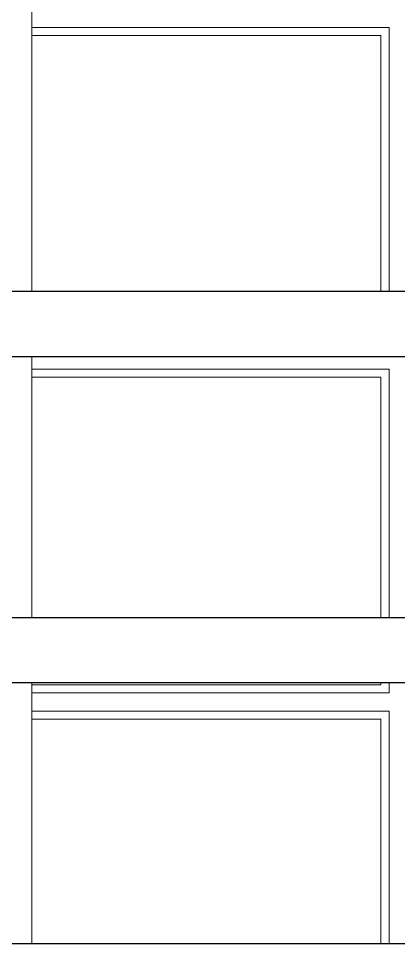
# Model space of a CAD drawing. Header units: inches. Extents: x -10117506 to -5032697, y -6529230 to -3254494.
# Drawn here: x -5047738.79 to -5047727.13, y -3261609.21 to -3261580.85 of the extents above; entities that cross this region are included whole.
import ezdxf

# ---------------------------------------------------------------- set-up
doc = ezdxf.new("R2010")
doc.units = ezdxf.units.IN
doc.header["$LTSCALE"] = 2
doc.header["$MEASUREMENT"] = 0
doc.layers.get('0').update_dxf_attribs({"linetype": 'CONTINUOUS'})
doc.layers.add('window', color=4, linetype='CONTINUOUS', lineweight=13)

msp = doc.modelspace()

# ---------------------------------------------------------------- linework, layer by layer
at = {"ltscale": 0.5}
for p, q in [((-5047949.053, -3261589.209), (-5047524.375, -3261589.209)), ((-5047927.133, -3261591.209), (-5047524.375, -3261591.209)), ((-5047927.133, -3261599.209), (-5047524.375, -3261599.209)), ((-5047927.133, -3261601.209), (-5047524.375, -3261601.209)), ((-5047927.133, -3261609.209), (-5047524.375, -3261609.209))]:
    msp.add_line(p, q, dxfattribs=at)
at = {"layer": 'window'}
for p, q in [((-5047738.377, -3261589.209), (-5047738.377, -3261549.942)), ((-5047727.421, -3261581.128), (-5047738.377, -3261581.128)), ((-5047727.673, -3261581.373), (-5047738.377, -3261581.373)), ((-5047727.673, -3261581.373), (-5047727.673, -3261589.209)), ((-5047727.421, -3261589.209), (-5047727.421, -3261581.128)), ((-5047738.377, -3261599.209), (-5047738.377, -3261591.209)), ((-5047727.421, -3261591.605), (-5047738.377, -3261591.605)), ((-5047727.673, -3261591.85), (-5047738.377, -3261591.85)), ((-5047727.673, -3261591.85), (-5047727.673, -3261599.209)), ((-5047727.421, -3261599.209), (-5047727.421, -3261591.605)), ((-5047738.377, -3261609.209), (-5047738.377, -3261601.209)), ((-5047727.673, -3261601.209), (-5047727.673, -3261601.279)), ((-5047727.421, -3261601.523), (-5047727.421, -3261601.209)), ((-5047727.673, -3261601.279), (-5047738.377, -3261601.279)), ((-5047738.377, -3261601.523), (-5047727.421, -3261601.523)), ((-5047727.421, -3261602.082), (-5047738.377, -3261602.082)), ((-5047727.673, -3261602.326), (-5047738.377, -3261602.326)), ((-5047727.673, -3261602.326), (-5047727.673, -3261609.209)), ((-5047727.421, -3261609.209), (-5047727.421, -3261602.082))]:
    msp.add_line(p, q, dxfattribs=at)

doc.saveas('drawing.dxf')
